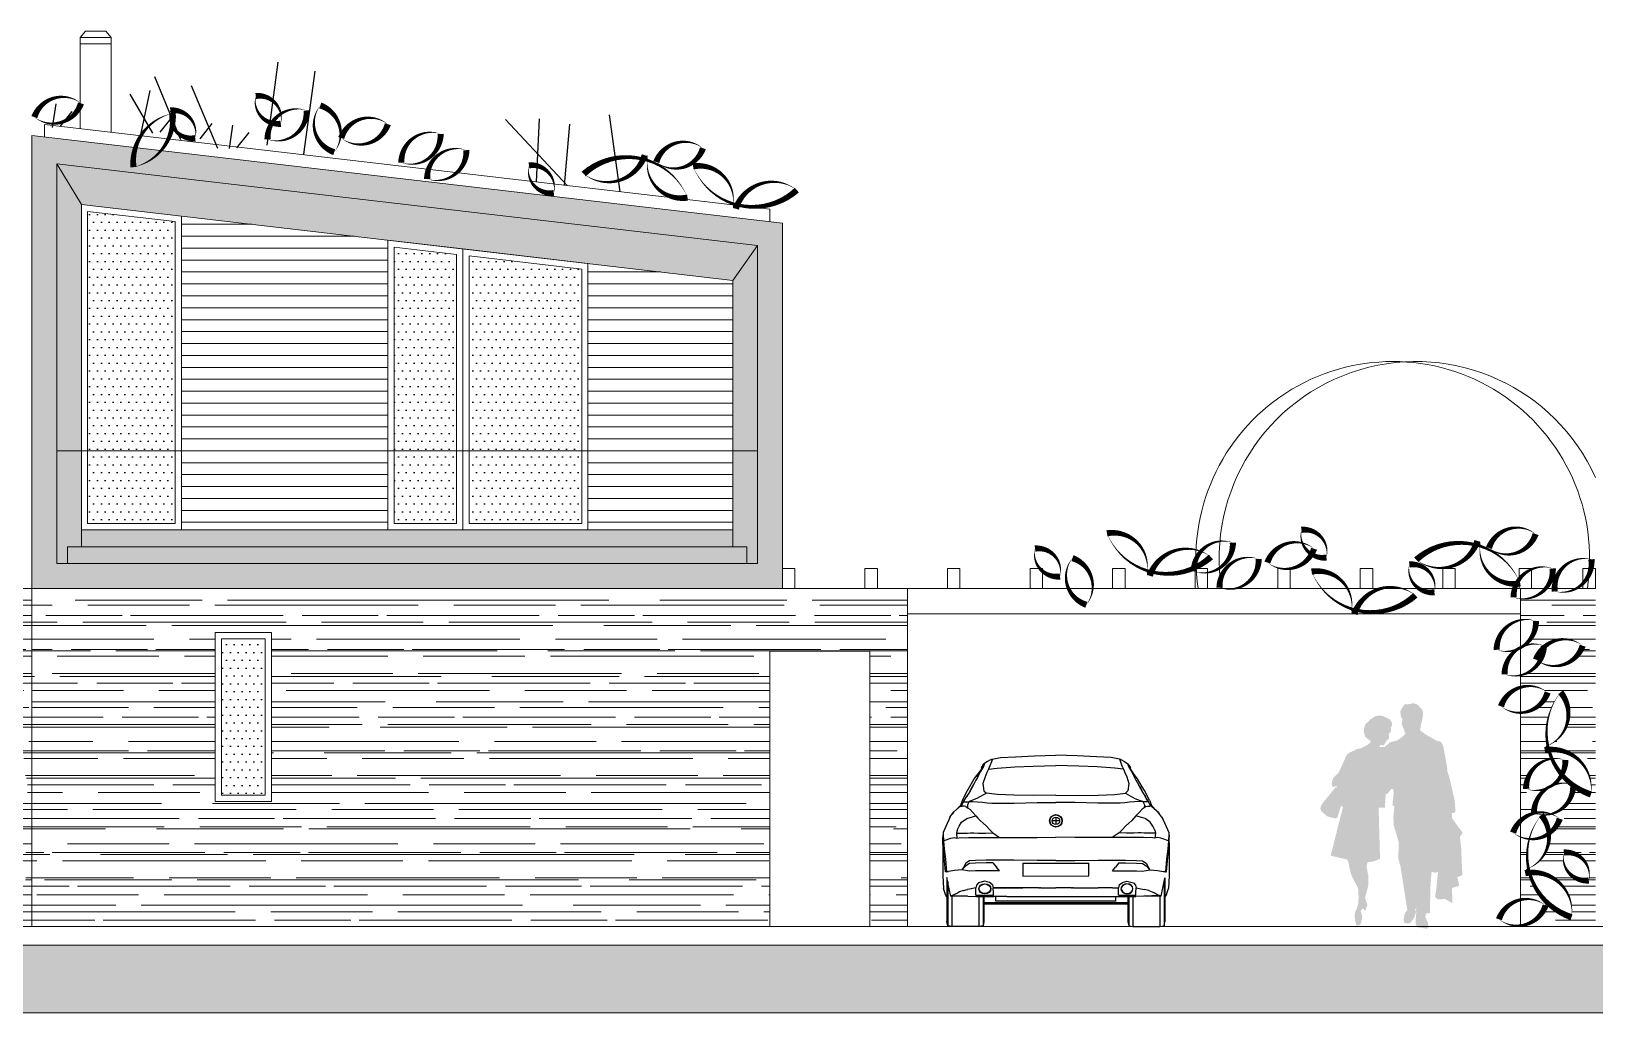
# Model space of a CAD drawing. Header units: metres. Extents: x -686 to 211, y -481 to 125.
# Drawn here: x -531.7 to -519.2, y -382.4 to -374.56 of the extents above; entities that cross this region are included whole.
import ezdxf

# ---------------------------------------------------------------- set-up
doc = ezdxf.new("R2010")
doc.units = ezdxf.units.M
doc.layers.add('FLOATINGWINDOWS', color=2, linetype='Continuous', plot=False)
for name, color, linetype in [('SRAFA', 251, 'Continuous'), ('SRAFY', 3, 'Continuous'), ('srafy sklo', 252, 'Continuous'), ('stafaz', 254, 'Continuous'), ('stávající stromy', 86, 'Continuous'), ('zariz.predmety', 203, 'Continuous'), ('ZDIVO', 1, 'Continuous')]:
    doc.layers.add(name, color=color, linetype=linetype)
doc.layers.add('T_stafaz', color=253, linetype='Continuous', lineweight=9)
pattern_1 = [(360, (-193.2616, -36.91541), (0.44704, 0.2032), [3.048, -0.4064, 1.016, -0.2032]), (360, (-192.99135, -36.8138), (-0.2032, 0.270256), [0.6096, -0.067056, 1.2192, -0.1524]), (360, (-193.16001, -36.74269), (1.05664, 0.136144), [1.6256, -0.28448, 0.8128, -0.2032])]
pattern_2 = [(360, (-193.26161, -36.91541), (2e-13, 0.09525), [])]
pattern_3 = [(180, (-948.135153, -1193.209505), (-0.03125, -0.0625), [0, -0.0625])]

msp = doc.modelspace()

# ---------------------------------------------------------------- hatches: boundary and pattern name
at = {"layer": 'SRAFA', "linetype": 'Continuous', "lineweight": 0}
h = msp.add_hatch(dxfattribs=at)
h.set_pattern_fill('LINE', color=256, scale=0.03, angle=360, style=0)
h.set_pattern_definition(pattern_2)
h.paths.add_polyline_path([(-528.845, -376.227), (-530.495, -376.035), (-530.495, -377.912), (-528.845, -377.912)])
h = msp.add_hatch(dxfattribs=at)
h.set_pattern_fill('LINE', color=256, scale=0.03, angle=360, style=0)
h.set_pattern_definition(pattern_2)
h.paths.add_polyline_path([(-526.086, -376.549), (-527.245, -376.414), (-527.245, -377.912), (-526.086, -377.912)])
h = msp.add_hatch(dxfattribs=at)
h.set_pattern_fill('LINE', color=256, scale=0.03, angle=360, style=0)
h.set_pattern_definition(pattern_2)
h.paths.add_polyline_path([(-528.845, -377.912), (-530.495, -377.912), (-530.495, -378.542), (-528.845, -378.542)])
h = msp.add_hatch(dxfattribs=at)
h.set_pattern_fill('LINE', color=256, scale=0.03, angle=360, style=0)
h.set_pattern_definition(pattern_2)
h.paths.add_polyline_path([(-526.086, -377.912), (-527.245, -377.912), (-527.245, -378.542), (-526.086, -378.542)])
h = msp.add_hatch(dxfattribs=at)
h.set_pattern_fill('AR-RROOF,_O', color=256, scale=0.008, angle=360)
h.set_pattern_definition([(360, (-205.7616, -36.91541), (0.44704, 0.2032), [3.048, -0.4064, 1.016, -0.2032]), (360, (-205.49135, -36.8138), (-0.2032, 0.270256), [0.6096, -0.067056, 1.2192, -0.1524]), (360, (-205.66001, -36.74269), (1.05664, 0.136144), [1.6256, -0.28448, 0.8128, -0.2032])])
h.paths.add_polyline_path([(-531.691, -379.012), (-531.791, -379.012), (-531.846, -379.012, -0.187517), (-532.016, -379.034, -0.02355), (-532.017, -379.012), (-532.09, -379.012, -0.241086), (-532.291, -379.092), (-532.291, -379.263, -0.133794), (-532.166, -379.271, -0.255555), (-532.271, -379.473, -0.182799), (-532.103, -379.467, -0.01456), (-532.103, -379.481, -0.3725), (-531.793, -379.468, -0.477216), (-532.139, -379.597, -0.203923), (-532.291, -379.704), (-532.291, -379.8, -0.247594), (-532.073, -379.842, -0.313863), (-532.291, -380.004), (-532.291, -380.869, -0.133838), (-532.182, -380.807, -0.254062), (-532.077, -380.606, -0.182799), (-532.245, -380.612, -0.382881), (-532.038, -380.371, -0.036808), (-532.064, -380.299, 0.02656), (-532.096, -380.304, 0.520567), (-532.089, -380.273, 0.017027), (-532.071, -380.266, -0.221401), (-531.969, -379.84, -0.499116), (-532.071, -380.266, 0.01621), (-532.064, -380.299, -0.48727), (-531.727, -380.657, -0.077038), (-531.868, -380.583, -0.340367), (-532.045, -380.813, -0.083878), (-531.976, -380.851, -0.158522), (-532.063, -380.969, -0.325781), (-532.227, -381.248, 0.01621), (-532.219, -381.281, -0.48727), (-531.882, -381.638, -0.250948), (-532.219, -381.281, 0.02656), (-532.252, -381.286, 0.520567), (-532.245, -381.255, 0.017027), (-532.227, -381.248, -0.114814), (-532.22, -381.013, -0.076659), (-532.291, -380.996), (-532.291, -381.499, -0.229498), (-532.089, -381.544, -0.295764), (-532.291, -381.705), (-532.291, -381.712), (-531.691, -381.712)])
h.paths.add_polyline_path([(-531.744, -381.344, -0.520567), (-531.943, -381.121, -0.520567)], flags=16)
h = msp.add_hatch(dxfattribs=at)
h.set_pattern_fill('AR-RROOF,_O', color=256, scale=0.008, angle=360)
h.set_pattern_definition(pattern_1)
h.paths.add_polyline_path([(-525.791, -379.512), (-524.991, -379.512), (-524.991, -381.712), (-524.691, -381.712), (-524.691, -379.012), (-525.691, -379.012), (-531.691, -379.012), (-531.691, -381.712), (-525.791, -381.712)])
h.paths.add_polyline_path([(-530.226, -379.362), (-529.776, -379.362), (-529.776, -380.712), (-530.226, -380.712)], flags=16)
h.paths.add_polyline_path([(-530.176, -379.412), (-529.826, -379.412), (-529.826, -380.662), (-530.176, -380.662)], flags=0)
h = msp.add_hatch(dxfattribs=at)
h.set_pattern_fill('AR-RROOF,_O', color=256, scale=0.008, angle=360)
h.set_pattern_definition(pattern_1)
h.paths.add_polyline_path([(-519.191, -379.012), (-519.291, -379.012), (-519.346, -379.012, -0.187517), (-519.516, -379.034, -0.02355), (-519.517, -379.012), (-519.59, -379.012, -0.241086), (-519.791, -379.092), (-519.791, -379.263, -0.133794), (-519.666, -379.271, -0.255555), (-519.771, -379.473, -0.182799), (-519.603, -379.467, -0.01456), (-519.603, -379.481, -0.3725), (-519.293, -379.468, -0.477216), (-519.639, -379.597, -0.203923), (-519.791, -379.704), (-519.791, -379.8, -0.247594), (-519.573, -379.842, -0.313863), (-519.791, -380.004), (-519.791, -380.869, -0.133838), (-519.682, -380.807, -0.254062), (-519.577, -380.606, -0.182799), (-519.745, -380.612, -0.382881), (-519.538, -380.371, -0.036808), (-519.564, -380.299, 0.02656), (-519.596, -380.304, 0.520567), (-519.589, -380.273, 0.017027), (-519.571, -380.266, -0.221401), (-519.469, -379.84, -0.499116), (-519.571, -380.266, 0.01621), (-519.564, -380.299, -0.48727), (-519.227, -380.657, -0.077038), (-519.368, -380.583, -0.340367), (-519.545, -380.813, -0.083878), (-519.476, -380.851, -0.158522), (-519.563, -380.969, -0.325781), (-519.727, -381.248, 0.01621), (-519.719, -381.281, -0.48727), (-519.382, -381.638, -0.250948), (-519.719, -381.281, 0.02656), (-519.752, -381.286, 0.520567), (-519.745, -381.255, 0.017027), (-519.727, -381.248, -0.114814), (-519.72, -381.013, -0.076659), (-519.791, -380.996), (-519.791, -381.499, -0.229498), (-519.589, -381.544, -0.295764), (-519.791, -381.705), (-519.791, -381.712), (-519.191, -381.712)])
h.paths.add_polyline_path([(-519.244, -381.344, -0.520567), (-519.443, -381.121, -0.520567)], flags=16)
at = {"layer": 'SRAFA', "linetype": 'Continuous'}
msp.add_hatch(color=256, dxfattribs=at).paths.add_polyline_path([(-444.88, -381.862), (-544.191, -381.862), (-544.191, -382.401), (-444.88, -382.401)])
at = {"layer": 'srafy sklo', "linetype": 'Continuous', "lineweight": 0}
h = msp.add_hatch(color=256, dxfattribs=at)
h.paths.add_polyline_path([(-531.691, -375.392), (-525.691, -376.092), (-525.691, -379.012), (-531.691, -379.012)])
h.paths.add_polyline_path([(-531.491, -375.616), (-531.491, -378.812), (-525.891, -378.812), (-525.891, -376.27)], flags=16)
for points in [[(-531.491, -375.616), (-531.295, -375.941), (-530.495, -376.035), (-526.086, -376.549), (-525.891, -376.27)], [(-531.295, -375.941), (-531.491, -375.616), (-531.491, -377.912), (-531.295, -377.912)], [(-525.891, -376.27), (-526.086, -376.549), (-526.086, -377.912), (-525.891, -377.912)], [(-531.295, -377.912), (-531.491, -377.912), (-531.491, -378.812), (-531.407, -378.812), (-531.407, -378.677), (-531.295, -378.677), (-531.295, -378.542)], [(-525.891, -377.912), (-526.086, -377.912), (-526.086, -378.542), (-526.086, -378.677), (-525.974, -378.677), (-525.974, -378.812), (-525.891, -378.812)], [(-526.086, -378.542), (-531.295, -378.542), (-531.295, -378.677), (-526.086, -378.677)], [(-525.974, -378.677), (-531.407, -378.677), (-531.407, -378.812), (-525.974, -378.812)]]:
    msp.add_hatch(color=253, dxfattribs=at).paths.add_polyline_path(points)
at = {"layer": 'stafaz', "linetype": 'Continuous'}
h = msp.add_hatch(dxfattribs=at)
h.set_pattern_fill('DOTS', color=256, angle=149.9014, style=0)
h.set_pattern_definition(pattern_3)
h.paths.add_polyline_path([(-530.545, -376.079), (-531.245, -375.998), (-531.245, -377.912), (-530.545, -377.912)])
h = msp.add_hatch(dxfattribs=at)
h.set_pattern_fill('DOTS', color=256, angle=149.9014, style=0)
h.set_pattern_definition(pattern_3)
h.paths.add_polyline_path([(-528.295, -376.342), (-528.795, -376.283), (-528.795, -377.912), (-528.295, -377.912)])
h = msp.add_hatch(dxfattribs=at)
h.set_pattern_fill('DOTS', color=256, angle=149.9014, style=0)
h.set_pattern_definition(pattern_3)
h.paths.add_polyline_path([(-527.295, -376.458), (-528.195, -376.353), (-528.195, -377.912), (-527.295, -377.912)])
h = msp.add_hatch(dxfattribs=at)
h.set_pattern_fill('DOTS', color=256, angle=149.9014, style=0)
h.set_pattern_definition(pattern_3)
h.paths.add_polyline_path([(-530.545, -377.912), (-531.245, -377.912), (-531.245, -378.492), (-530.545, -378.492)])
h = msp.add_hatch(dxfattribs=at)
h.set_pattern_fill('DOTS', color=256, angle=149.9014, style=0)
h.set_pattern_definition(pattern_3)
h.paths.add_polyline_path([(-528.295, -377.912), (-528.795, -377.912), (-528.795, -378.492), (-528.295, -378.492)])
h = msp.add_hatch(dxfattribs=at)
h.set_pattern_fill('DOTS', color=256, angle=149.9014, style=0)
h.set_pattern_definition(pattern_3)
h.paths.add_polyline_path([(-527.295, -377.912), (-528.195, -377.912), (-528.195, -378.492), (-527.295, -378.492)])
h = msp.add_hatch(dxfattribs=at)
h.set_pattern_fill('DOTS', color=256, angle=149.9014, style=0)
h.set_pattern_definition(pattern_3)
h.paths.add_polyline_path([(-529.826, -380.662), (-529.826, -379.412), (-530.176, -379.412), (-530.176, -380.662)])
at = {"layer": 'T_stafaz'}
msp.add_hatch(color=256, dxfattribs=at).paths.add_polyline_path([(-520.812, -380.718), (-520.804, -380.653), (-520.807, -380.616), (-520.822, -380.612), (-520.85, -380.647), (-520.856, -380.652), (-520.867, -380.651), (-520.874, -380.761), (-520.892, -380.763), (-520.924, -380.762), (-520.913, -381.171), (-520.961, -381.191), (-521.014, -381.199), (-521.02, -381.236), (-521.007, -381.304), (-521.007, -381.385), (-521.033, -381.484), (-521.024, -381.511), (-521.016, -381.529), (-521.015, -381.543), (-521.02, -381.554), (-521.025, -381.568), (-521.028, -381.581), (-521.039, -381.583), (-521.043, -381.571), (-521.047, -381.569), (-521.054, -381.572), (-521.062, -381.576), (-521.067, -381.59), (-521.055, -381.634), (-521.061, -381.665), (-521.068, -381.693), (-521.072, -381.699), (-521.098, -381.706), (-521.108, -381.683), (-521.117, -381.636), (-521.112, -381.598), (-521.098, -381.566), (-521.087, -381.531), (-521.084, -381.475), (-521.088, -381.407), (-521.104, -381.375), (-521.118, -381.348), (-521.136, -381.315), (-521.146, -381.288), (-521.16, -381.232), (-521.162, -381.216), (-521.168, -381.193), (-521.175, -381.176), (-521.229, -381.165), (-521.307, -381.145), (-521.209, -380.757), (-521.224, -380.747), (-521.255, -380.844), (-521.27, -380.847), (-521.296, -380.843), (-521.333, -380.832), (-521.384, -380.79), (-521.389, -380.771), (-521.388, -380.754), (-521.376, -380.732), (-521.27, -380.601), (-521.257, -380.598), (-521.256, -380.593), (-521.278, -380.593), (-521.289, -380.599), (-521.301, -380.572), (-521.298, -380.569), (-521.296, -380.555), (-521.293, -380.543), (-521.287, -380.525), (-521.252, -380.491), (-521.247, -380.489), (-521.184, -380.353), (-521.175, -380.335), (-521.156, -380.322), (-521.139, -380.314), (-521.11, -380.303), (-521.108, -380.296), (-521.094, -380.294), (-521.064, -380.287), (-521.028, -380.269), (-520.998, -380.25), (-520.989, -380.236), (-520.988, -380.229), (-521.003, -380.219), (-521.031, -380.196), (-521.043, -380.157), (-521.038, -380.116), (-521.028, -380.091), (-521.007, -380.076), (-520.994, -380.061), (-520.95, -380.031), (-520.927, -380.026), (-520.891, -380.029), (-520.875, -380.037), (-520.862, -380.043), (-520.839, -380.054), (-520.824, -380.073), (-520.816, -380.087), (-520.816, -380.105), (-520.827, -380.123), (-520.824, -380.148), (-520.843, -380.175), (-520.841, -380.197), (-520.842, -380.208), (-520.85, -380.218), (-520.859, -380.225), (-520.879, -380.258), (-520.884, -380.264), (-520.892, -380.265), (-520.898, -380.264), (-520.909, -380.259), (-520.918, -380.278), (-520.875, -380.277), (-520.834, -380.241), (-520.807, -380.233), (-520.779, -380.226), (-520.755, -380.212), (-520.731, -380.193), (-520.713, -380.175), (-520.71, -380.163), (-520.718, -380.161), (-520.717, -380.155), (-520.715, -380.152), (-520.741, -380.093), (-520.737, -380.077), (-520.733, -380.056), (-520.744, -380.039), (-520.749, -380.013), (-520.75, -379.99), (-520.738, -379.968), (-520.724, -379.947), (-520.714, -379.935), (-520.687, -379.936), (-520.669, -379.932), (-520.646, -379.928), (-520.626, -379.933), (-520.611, -379.942), (-520.594, -379.96), (-520.588, -379.966), (-520.574, -379.983), (-520.569, -380.014), (-520.572, -380.04), (-520.577, -380.066), (-520.58, -380.081), (-520.585, -380.093), (-520.587, -380.122), (-520.595, -380.138), (-520.589, -380.146), (-520.56, -380.17), (-520.513, -380.198), (-520.459, -380.228), (-520.433, -380.233), (-520.421, -380.243), (-520.415, -380.254), (-520.407, -380.271), (-520.374, -380.454), (-520.377, -380.462), (-520.36, -380.515), (-520.317, -380.7), (-520.309, -380.79), (-520.319, -380.806), (-520.339, -380.804), (-520.337, -380.845), (-520.305, -380.892), (-520.254, -380.96), (-520.257, -380.973), (-520.274, -380.996), (-520.264, -381.085), (-520.26, -381.191), (-520.254, -381.302), (-520.295, -381.317), (-520.279, -381.386), (-520.337, -381.404), (-520.335, -381.525), (-520.394, -381.492), (-520.443, -381.495), (-520.456, -381.492), (-520.465, -381.485), (-520.472, -381.474), (-520.472, -381.466), (-520.469, -381.449), (-520.462, -381.407), (-520.45, -381.275), (-520.47, -381.282), (-520.488, -381.278), (-520.501, -381.274), (-520.51, -381.394), (-520.514, -381.605), (-520.548, -381.606), (-520.55, -381.64), (-520.531, -381.677), (-520.527, -381.704), (-520.528, -381.724), (-520.545, -381.729), (-520.583, -381.722), (-520.614, -381.719), (-520.623, -381.699), (-520.627, -381.699), (-520.628, -381.676), (-520.623, -381.595), (-520.626, -381.587), (-520.621, -381.558), (-520.633, -381.578), (-520.624, -381.594), (-520.64, -381.643), (-520.672, -381.685), (-520.712, -381.687), (-520.721, -381.677), (-520.725, -381.657), (-520.716, -381.612), (-520.695, -381.579), (-520.696, -381.569), (-520.725, -381.387), (-520.75, -381.228), (-520.766, -381.174), (-520.764, -381.037), (-520.803, -380.902), (-520.806, -380.835), (-520.798, -380.75), (-520.811, -380.749)])

# ---------------------------------------------------------------- linework, layer by layer
at = {"color": 7, "linetype": 'Continuous'}
for p, q in [((-523.946, -380.362), (-523.827, -380.355)), ((-523.827, -380.355), (-523.674, -380.348)), ((-523.674, -380.348), (-523.504, -380.344)), ((-523.334, -380.348), (-523.504, -380.344)), ((-523.18, -380.355), (-523.334, -380.348)), ((-523.061, -380.362), (-523.18, -380.355)), ((-524.157, -380.532), (-524.104, -380.466)), ((-524.104, -380.459), (-524.14, -380.512)), ((-524.108, -380.472), (-524.131, -380.52)), ((-524.084, -380.432), (-524.108, -380.472)), ((-524.093, -380.443), (-524.104, -380.459)), ((-524.094, -380.431), (-524.101, -380.443)), ((-524.101, -380.443), (-524.098, -380.443)), ((-524.098, -380.443), (-524.093, -380.443)), ((-524.089, -380.422), (-524.094, -380.431)), ((-524.092, -380.442), (-524.094, -380.449)), ((-524.093, -380.443), (-524.092, -380.442)), ((-524.077, -380.417), (-524.092, -380.442)), ((-524.089, -380.422), (-524.079, -380.413)), ((-524.077, -380.417), (-524.084, -380.432)), ((-524.05, -380.393), (-524.079, -380.413)), ((-524.079, -380.413), (-524.078, -380.415)), ((-524.078, -380.415), (-524.077, -380.417)), ((-524.055, -380.48), (-524.07, -380.517)), ((-524.044, -380.454), (-524.055, -380.48)), ((-524.021, -380.378), (-524.05, -380.393)), ((-524.031, -380.428), (-524.044, -380.454)), ((-524.044, -380.454), (-523.975, -380.446)), ((-524.02, -380.397), (-524.031, -380.428)), ((-524.021, -380.378), (-524.013, -380.376)), ((-524.014, -380.381), (-524.02, -380.397)), ((-524.013, -380.376), (-524.014, -380.381)), ((-524.013, -380.376), (-523.946, -380.362)), ((-523.975, -380.446), (-523.833, -380.437)), ((-523.833, -380.437), (-523.686, -380.431)), ((-523.686, -380.431), (-523.504, -380.426)), ((-523.322, -380.431), (-523.504, -380.426)), ((-523.174, -380.437), (-523.322, -380.431)), ((-523.032, -380.446), (-523.174, -380.437)), ((-522.995, -380.376), (-523.061, -380.362)), ((-522.963, -380.454), (-523.032, -380.446)), ((-522.986, -380.378), (-522.995, -380.376)), ((-522.995, -380.376), (-522.993, -380.381)), ((-522.993, -380.381), (-522.987, -380.397)), ((-522.987, -380.397), (-522.976, -380.428)), ((-522.986, -380.378), (-522.957, -380.393)), ((-522.976, -380.428), (-522.963, -380.454)), ((-522.963, -380.454), (-522.952, -380.48)), ((-522.957, -380.393), (-522.929, -380.413)), ((-522.952, -380.48), (-522.937, -380.517)), ((-522.929, -380.415), (-522.93, -380.417)), ((-522.93, -380.417), (-522.915, -380.442)), ((-522.93, -380.417), (-522.923, -380.432)), ((-522.919, -380.422), (-522.929, -380.413)), ((-522.929, -380.413), (-522.929, -380.415)), ((-522.923, -380.432), (-522.9, -380.472)), ((-522.914, -380.431), (-522.919, -380.422)), ((-522.914, -380.443), (-522.916, -380.442)), ((-522.915, -380.442), (-522.913, -380.449)), ((-522.906, -380.443), (-522.914, -380.431)), ((-522.914, -380.443), (-522.909, -380.443)), ((-522.903, -380.459), (-522.914, -380.443)), ((-522.909, -380.443), (-522.906, -380.443)), ((-522.867, -380.512), (-522.903, -380.459)), ((-522.851, -380.532), (-522.903, -380.466)), ((-522.9, -380.472), (-522.876, -380.52)), ((-524.21, -380.624), (-524.157, -380.532)), ((-524.162, -380.578), (-524.182, -380.609)), ((-524.155, -380.565), (-524.178, -380.609)), ((-524.143, -380.542), (-524.155, -380.565)), ((-524.131, -380.52), (-524.143, -380.542)), ((-524.07, -380.517), (-524.087, -380.569)), ((-524.087, -380.569), (-524.079, -380.627)), ((-522.937, -380.517), (-522.921, -380.569)), ((-522.921, -380.569), (-522.928, -380.627)), ((-522.876, -380.52), (-522.864, -380.542)), ((-522.864, -380.542), (-522.853, -380.565)), ((-522.853, -380.565), (-522.829, -380.609)), ((-522.814, -380.596), (-522.851, -380.532)), ((-522.846, -380.578), (-522.826, -380.609)), ((-522.797, -380.624), (-522.814, -380.596)), ((-524.251, -380.702), (-524.269, -380.75)), ((-524.252, -380.732), (-524.244, -380.716)), ((-524.251, -380.702), (-524.21, -380.624)), ((-524.244, -380.716), (-524.231, -380.698)), ((-524.237, -380.705), (-524.244, -380.716)), ((-524.244, -380.716), (-524.232, -380.716)), ((-524.237, -380.705), (-524.228, -380.69)), ((-524.232, -380.716), (-524.221, -380.715)), ((-524.231, -380.698), (-524.218, -380.674)), ((-524.228, -380.69), (-524.22, -380.676)), ((-524.221, -380.715), (-524.209, -380.715)), ((-524.211, -380.662), (-524.22, -380.676)), ((-524.196, -380.639), (-524.218, -380.674)), ((-524.198, -380.714), (-524.212, -380.739)), ((-524.209, -380.715), (-524.198, -380.714)), ((-524.135, -380.688), (-524.198, -380.714)), ((-524.198, -380.714), (-524.171, -380.714)), ((-524.182, -380.609), (-524.196, -380.639)), ((-524.178, -380.609), (-524.196, -380.639)), ((-524.171, -380.714), (-524.091, -380.719)), ((-524.059, -380.647), (-524.135, -380.688)), ((-524.091, -380.719), (-524.054, -380.723)), ((-524.079, -380.627), (-524.059, -380.647)), ((-523.975, -380.658), (-524.059, -380.647)), ((-524.059, -380.647), (-524.059, -380.647)), ((-524.054, -380.723), (-524.016, -380.727)), ((-524.016, -380.727), (-523.967, -380.727)), ((-523.84, -380.663), (-523.975, -380.658)), ((-523.967, -380.727), (-523.918, -380.727)), ((-523.918, -380.727), (-523.838, -380.725)), ((-523.682, -380.664), (-523.84, -380.663)), ((-523.838, -380.725), (-523.654, -380.722)), ((-523.504, -380.663), (-523.682, -380.664)), ((-523.654, -380.722), (-523.504, -380.72)), ((-523.504, -380.663), (-523.325, -380.664)), ((-523.354, -380.722), (-523.504, -380.72)), ((-523.169, -380.725), (-523.354, -380.722)), ((-523.325, -380.664), (-523.167, -380.663)), ((-523.09, -380.727), (-523.169, -380.725)), ((-523.167, -380.663), (-523.033, -380.658)), ((-523.04, -380.727), (-523.09, -380.727)), ((-522.991, -380.727), (-523.04, -380.727)), ((-523.033, -380.658), (-522.949, -380.647)), ((-522.954, -380.723), (-522.991, -380.727)), ((-522.916, -380.719), (-522.954, -380.723)), ((-522.928, -380.627), (-522.949, -380.647)), ((-522.949, -380.647), (-522.872, -380.688)), ((-522.948, -380.647), (-522.949, -380.647)), ((-522.836, -380.714), (-522.916, -380.719)), ((-522.872, -380.688), (-522.809, -380.714)), ((-522.809, -380.714), (-522.836, -380.714)), ((-522.829, -380.609), (-522.811, -380.639)), ((-522.826, -380.609), (-522.811, -380.639)), ((-522.811, -380.639), (-522.79, -380.674)), ((-522.798, -380.715), (-522.809, -380.714)), ((-522.809, -380.714), (-522.796, -380.739)), ((-522.786, -380.715), (-522.798, -380.715)), ((-522.757, -380.702), (-522.797, -380.624)), ((-522.797, -380.662), (-522.787, -380.676)), ((-522.776, -380.698), (-522.79, -380.674)), ((-522.779, -380.69), (-522.787, -380.676)), ((-522.775, -380.716), (-522.786, -380.715)), ((-522.77, -380.705), (-522.779, -380.69)), ((-522.764, -380.716), (-522.776, -380.698)), ((-522.764, -380.716), (-522.775, -380.716)), ((-522.77, -380.705), (-522.764, -380.716)), ((-522.755, -380.732), (-522.764, -380.716)), ((-522.757, -380.702), (-522.738, -380.75)), ((-524.349, -380.836), (-524.384, -380.912)), ((-524.351, -380.839), (-524.363, -380.868)), ((-524.351, -380.839), (-524.319, -380.795)), ((-524.322, -380.797), (-524.333, -380.814)), ((-524.271, -380.754), (-524.322, -380.797)), ((-524.285, -380.764), (-524.288, -380.768)), ((-524.279, -380.759), (-524.287, -380.767)), ((-524.282, -380.762), (-524.287, -380.767)), ((-524.285, -380.764), (-524.28, -380.758)), ((-524.282, -380.762), (-524.285, -380.764)), ((-524.285, -380.764), (-524.285, -380.764)), ((-524.279, -380.759), (-524.282, -380.762)), ((-524.28, -380.758), (-524.277, -380.755)), ((-524.279, -380.759), (-524.271, -380.754)), ((-524.271, -380.754), (-524.279, -380.759)), ((-524.277, -380.755), (-524.274, -380.753)), ((-524.274, -380.753), (-524.266, -380.748)), ((-524.271, -380.754), (-524.267, -380.751)), ((-524.267, -380.751), (-524.271, -380.754)), ((-524.267, -380.751), (-524.263, -380.749)), ((-524.266, -380.748), (-524.262, -380.745)), ((-524.263, -380.749), (-524.262, -380.749)), ((-524.262, -380.749), (-524.252, -380.732)), ((-524.262, -380.745), (-524.258, -380.742)), ((-524.262, -380.749), (-524.254, -380.749)), ((-524.262, -380.749), (-524.262, -380.749)), ((-524.258, -380.742), (-524.256, -380.739)), ((-524.258, -380.879), (-524.217, -380.85)), ((-524.254, -380.749), (-524.254, -380.749)), ((-524.246, -380.749), (-524.254, -380.749)), ((-524.252, -380.732), (-524.252, -380.732)), ((-524.236, -380.751), (-524.246, -380.749)), ((-524.225, -380.754), (-524.236, -380.751)), ((-524.225, -380.754), (-524.21, -380.764)), ((-524.217, -380.85), (-524.143, -380.827)), ((-524.212, -380.739), (-524.21, -380.764)), ((-524.21, -380.764), (-524.192, -380.775)), ((-524.192, -380.775), (-524.168, -380.801)), ((-524.168, -380.801), (-524.143, -380.827)), ((-524.143, -380.827), (-524.127, -380.845)), ((-524.127, -380.845), (-524.11, -380.864)), ((-522.881, -380.845), (-522.897, -380.864)), ((-522.864, -380.827), (-522.881, -380.845)), ((-522.839, -380.801), (-522.864, -380.827)), ((-522.79, -380.85), (-522.864, -380.827)), ((-522.815, -380.775), (-522.839, -380.801)), ((-522.798, -380.764), (-522.815, -380.775)), ((-522.796, -380.739), (-522.798, -380.764)), ((-522.782, -380.754), (-522.798, -380.764)), ((-522.75, -380.879), (-522.79, -380.85)), ((-522.782, -380.754), (-522.772, -380.751)), ((-522.772, -380.751), (-522.761, -380.749)), ((-522.761, -380.749), (-522.754, -380.749)), ((-522.746, -380.749), (-522.755, -380.732)), ((-522.753, -380.749), (-522.754, -380.749)), ((-522.746, -380.749), (-522.753, -380.749)), ((-522.749, -380.742), (-522.751, -380.739)), ((-522.745, -380.745), (-522.749, -380.742)), ((-522.746, -380.749), (-522.746, -380.749)), ((-522.744, -380.749), (-522.746, -380.749)), ((-522.741, -380.748), (-522.745, -380.745)), ((-522.74, -380.751), (-522.744, -380.749)), ((-522.733, -380.753), (-522.741, -380.748)), ((-522.736, -380.754), (-522.74, -380.751)), ((-522.74, -380.751), (-522.736, -380.754)), ((-522.728, -380.759), (-522.736, -380.754)), ((-522.736, -380.754), (-522.728, -380.759)), ((-522.736, -380.754), (-522.685, -380.797)), ((-522.73, -380.755), (-522.733, -380.753)), ((-522.727, -380.758), (-522.73, -380.755)), ((-522.728, -380.759), (-522.725, -380.762)), ((-522.728, -380.759), (-522.721, -380.767)), ((-522.722, -380.764), (-522.727, -380.758)), ((-522.725, -380.762), (-522.722, -380.764)), ((-522.725, -380.762), (-522.721, -380.767)), ((-522.722, -380.764), (-522.72, -380.768)), ((-522.656, -380.839), (-522.689, -380.795)), ((-522.685, -380.797), (-522.675, -380.814)), ((-522.658, -380.836), (-522.623, -380.912)), ((-522.656, -380.839), (-522.644, -380.868)), ((-524.406, -380.96), (-524.408, -380.999)), ((-524.384, -380.912), (-524.406, -380.96)), ((-524.406, -380.96), (-524.406, -380.975)), ((-524.406, -380.975), (-524.403, -381.028)), ((-524.293, -380.942), (-524.3, -380.966)), ((-524.3, -380.966), (-524.252, -380.965)), ((-524.3, -380.966), (-524.295, -381.007)), ((-524.293, -380.942), (-524.277, -380.909)), ((-524.277, -380.909), (-524.258, -380.879)), ((-524.252, -380.965), (-524.21, -380.965)), ((-524.21, -380.965), (-524.186, -380.964)), ((-524.186, -380.964), (-524.161, -380.964)), ((-524.161, -380.964), (-524.126, -380.965)), ((-524.126, -380.965), (-524.068, -380.965)), ((-524.11, -380.864), (-524.085, -380.887)), ((-524.085, -380.887), (-524.059, -380.911)), ((-524.068, -380.965), (-524.009, -380.963)), ((-524.059, -380.911), (-524.034, -380.937)), ((-524.034, -380.937), (-524.009, -380.963)), ((-524.009, -380.963), (-523.955, -381.001)), ((-522.998, -380.963), (-523.053, -381.001)), ((-522.973, -380.937), (-522.998, -380.963)), ((-522.939, -380.965), (-522.998, -380.963)), ((-522.948, -380.911), (-522.973, -380.937)), ((-522.922, -380.887), (-522.948, -380.911)), ((-522.881, -380.965), (-522.939, -380.965)), ((-522.897, -380.864), (-522.922, -380.887)), ((-522.846, -380.964), (-522.881, -380.965)), ((-522.822, -380.964), (-522.846, -380.964)), ((-522.798, -380.965), (-522.822, -380.964)), ((-522.755, -380.965), (-522.798, -380.965)), ((-522.707, -380.966), (-522.755, -380.965)), ((-522.73, -380.909), (-522.75, -380.879)), ((-522.714, -380.942), (-522.73, -380.909)), ((-522.714, -380.942), (-522.707, -380.966)), ((-522.707, -380.966), (-522.713, -381.007)), ((-522.623, -380.912), (-522.601, -380.96)), ((-522.601, -380.975), (-522.605, -381.028)), ((-522.601, -380.96), (-522.599, -380.999)), ((-522.601, -380.96), (-522.601, -380.975)), ((-524.408, -381.025), (-524.408, -380.999)), ((-524.408, -381.044), (-524.408, -381.025)), ((-524.408, -381.044), (-524.403, -381.028)), ((-524.403, -381.104), (-524.408, -381.044)), ((-524.408, -381.044), (-524.408, -381.099)), ((-524.408, -381.099), (-524.408, -381.198)), ((-524.403, -381.028), (-524.359, -381.012)), ((-524.403, -381.028), (-524.398, -381.094)), ((-524.395, -381.188), (-524.403, -381.104)), ((-524.398, -381.094), (-524.386, -381.175)), ((-524.359, -381.012), (-524.343, -381.007)), ((-524.343, -381.007), (-524.318, -381.002)), ((-524.318, -381.002), (-524.295, -381.007)), ((-524.295, -381.007), (-524.262, -381.002)), ((-524.262, -381.002), (-524.229, -381.003)), ((-524.229, -381.003), (-524.202, -381.002)), ((-524.202, -381.002), (-524.175, -381.002)), ((-524.175, -381.002), (-524.148, -381.002)), ((-524.148, -381.002), (-524.06, -381.002)), ((-524.06, -381.002), (-523.955, -381.001)), ((-523.955, -381.001), (-523.898, -381.001)), ((-523.898, -381.001), (-523.842, -381.001)), ((-523.842, -381.001), (-523.654, -381)), ((-523.654, -381), (-523.504, -380.998)), ((-523.354, -381), (-523.504, -380.998)), ((-523.166, -381.001), (-523.354, -381)), ((-523.109, -381.001), (-523.166, -381.001)), ((-523.053, -381.001), (-523.109, -381.001)), ((-522.947, -381.002), (-523.053, -381.001)), ((-522.859, -381.002), (-522.947, -381.002)), ((-522.833, -381.002), (-522.859, -381.002)), ((-522.805, -381.002), (-522.833, -381.002)), ((-522.778, -381.003), (-522.805, -381.002)), ((-522.746, -381.002), (-522.778, -381.003)), ((-522.713, -381.007), (-522.746, -381.002)), ((-522.69, -381.002), (-522.713, -381.007)), ((-522.664, -381.007), (-522.69, -381.002)), ((-522.648, -381.012), (-522.664, -381.007)), ((-522.605, -381.028), (-522.648, -381.012)), ((-522.609, -381.094), (-522.621, -381.175)), ((-522.612, -381.188), (-522.604, -381.104)), ((-522.605, -381.028), (-522.609, -381.094)), ((-522.599, -381.044), (-522.605, -381.028)), ((-522.604, -381.104), (-522.599, -381.044)), ((-522.599, -381.025), (-522.599, -380.999)), ((-522.599, -381.044), (-522.599, -381.025)), ((-522.599, -381.044), (-522.599, -381.099)), ((-522.599, -381.099), (-522.599, -381.198)), ((-524.408, -381.198), (-524.408, -381.308)), ((-524.388, -381.276), (-524.395, -381.188)), ((-524.386, -381.175), (-524.386, -381.176)), ((-524.386, -381.175), (-524.378, -381.275)), ((-524.224, -381.227), (-524.256, -381.26)), ((-524.224, -381.205), (-524.243, -381.24)), ((-524.195, -381.186), (-524.224, -381.205)), ((-524.195, -381.208), (-524.224, -381.227)), ((-524.148, -381.184), (-524.195, -381.186)), ((-524.148, -381.206), (-524.195, -381.208)), ((-524.061, -381.182), (-524.148, -381.184)), ((-524.061, -381.204), (-524.148, -381.206)), ((-524.008, -381.183), (-524.061, -381.182)), ((-524.008, -381.204), (-524.061, -381.204)), ((-523.955, -381.183), (-524.008, -381.183)), ((-524.008, -381.204), (-523.98, -381.237)), ((-523.897, -381.183), (-523.955, -381.183)), ((-523.841, -381.183), (-523.897, -381.183)), ((-523.653, -381.184), (-523.841, -381.183)), ((-523.768, -381.205), (-523.768, -381.309)), ((-523.768, -381.205), (-523.24, -381.205)), ((-523.504, -381.184), (-523.653, -381.184)), ((-523.504, -381.184), (-523.354, -381.184)), ((-523.354, -381.184), (-523.166, -381.183)), ((-523.24, -381.308), (-523.24, -381.205)), ((-523.166, -381.183), (-523.11, -381.183)), ((-523.11, -381.183), (-523.052, -381.183)), ((-523.052, -381.183), (-523, -381.183)), ((-523, -381.204), (-523.027, -381.237)), ((-523, -381.183), (-522.947, -381.182)), ((-523, -381.204), (-522.947, -381.204)), ((-522.947, -381.182), (-522.859, -381.184)), ((-522.947, -381.204), (-522.859, -381.206)), ((-522.859, -381.184), (-522.812, -381.186)), ((-522.859, -381.206), (-522.812, -381.208)), ((-522.812, -381.186), (-522.783, -381.205)), ((-522.812, -381.208), (-522.783, -381.227)), ((-522.783, -381.205), (-522.764, -381.24)), ((-522.783, -381.227), (-522.752, -381.26)), ((-522.621, -381.175), (-522.629, -381.275)), ((-522.621, -381.175), (-522.621, -381.176)), ((-522.619, -381.276), (-522.612, -381.188)), ((-522.599, -381.198), (-522.599, -381.308)), ((-524.408, -381.308), (-524.403, -381.407)), ((-524.378, -381.275), (-524.388, -381.276)), ((-524.363, -381.272), (-524.378, -381.275)), ((-524.378, -381.275), (-524.363, -381.272)), ((-524.378, -381.275), (-524.378, -381.275)), ((-524.374, -381.329), (-524.376, -381.321)), ((-524.375, -381.327), (-524.375, -381.672)), ((-524.37, -381.351), (-524.374, -381.329)), ((-524.345, -381.47), (-524.37, -381.351)), ((-524.369, -381.353), (-524.369, -381.706)), ((-524.347, -381.269), (-524.363, -381.272)), ((-524.332, -381.266), (-524.347, -381.269)), ((-524.316, -381.264), (-524.332, -381.266)), ((-524.286, -381.262), (-524.316, -381.264)), ((-524.256, -381.26), (-524.286, -381.262)), ((-524.243, -381.24), (-524.256, -381.26)), ((-524.195, -381.269), (-524.256, -381.26)), ((-524.148, -381.267), (-524.195, -381.269)), ((-524.061, -381.266), (-524.148, -381.267)), ((-524.072, -381.35), (-524.123, -381.362)), ((-524.035, -381.359), (-524.072, -381.35)), ((-523.955, -381.266), (-524.061, -381.266)), ((-523.955, -381.266), (-523.98, -381.237)), ((-523.768, -381.309), (-523.24, -381.308)), ((-523.052, -381.266), (-523.027, -381.237)), ((-523.052, -381.266), (-522.947, -381.266)), ((-522.972, -381.359), (-522.936, -381.35)), ((-522.947, -381.266), (-522.859, -381.267)), ((-522.936, -381.35), (-522.884, -381.362)), ((-522.859, -381.267), (-522.812, -381.269)), ((-522.812, -381.269), (-522.752, -381.26)), ((-522.764, -381.24), (-522.752, -381.26)), ((-522.752, -381.26), (-522.721, -381.262)), ((-522.721, -381.262), (-522.691, -381.264)), ((-522.691, -381.264), (-522.676, -381.266)), ((-522.676, -381.266), (-522.66, -381.269)), ((-522.662, -381.47), (-522.638, -381.351)), ((-522.66, -381.269), (-522.645, -381.272)), ((-522.645, -381.272), (-522.629, -381.275)), ((-522.629, -381.275), (-522.645, -381.272)), ((-522.638, -381.351), (-522.633, -381.329)), ((-522.638, -381.353), (-522.638, -381.706)), ((-522.633, -381.329), (-522.631, -381.321)), ((-522.633, -381.327), (-522.633, -381.672)), ((-522.629, -381.275), (-522.619, -381.276)), ((-522.629, -381.275), (-522.629, -381.275)), ((-522.599, -381.308), (-522.605, -381.407)), ((-524.385, -381.464), (-524.403, -381.407)), ((-524.375, -381.474), (-524.385, -381.464)), ((-524.377, -381.473), (-524.376, -381.476)), ((-524.376, -381.476), (-524.375, -381.478)), ((-524.345, -381.47), (-524.335, -381.464)), ((-524.211, -381.47), (-524.345, -381.47)), ((-524.335, -381.464), (-524.143, -381.473)), ((-524.32, -381.458), (-524.334, -381.464)), ((-524.305, -381.451), (-524.32, -381.458)), ((-524.305, -381.451), (-524.304, -381.45)), ((-524.304, -381.45), (-524.289, -381.443)), ((-524.274, -381.436), (-524.289, -381.443)), ((-524.245, -381.424), (-524.274, -381.436)), ((-524.245, -381.424), (-524.243, -381.423)), ((-524.243, -381.423), (-524.213, -381.417)), ((-524.213, -381.417), (-524.212, -381.417)), ((-524.195, -381.414), (-524.212, -381.417)), ((-524.145, -381.404), (-524.195, -381.414)), ((-524.139, -381.382), (-524.145, -381.404)), ((-524.143, -381.443), (-524.145, -381.404)), ((-524.143, -381.462), (-524.143, -381.443)), ((-524.143, -381.462), (-524.004, -381.462)), ((-524.143, -381.473), (-524.004, -381.473)), ((-524.123, -381.362), (-524.139, -381.382)), ((-524.12, -381.41), (-524.116, -381.395)), ((-524.116, -381.426), (-524.12, -381.41)), ((-524.117, -381.41), (-524.114, -381.396)), ((-524.114, -381.425), (-524.117, -381.41)), ((-524.116, -381.395), (-524.106, -381.382)), ((-524.106, -381.439), (-524.116, -381.426)), ((-524.114, -381.396), (-524.104, -381.384)), ((-524.104, -381.437), (-524.114, -381.425)), ((-524.106, -381.382), (-524.09, -381.373)), ((-524.09, -381.447), (-524.106, -381.439)), ((-524.104, -381.384), (-524.089, -381.375)), ((-524.089, -381.446), (-524.104, -381.437)), ((-524.09, -381.373), (-524.072, -381.37)), ((-524.072, -381.45), (-524.09, -381.447)), ((-524.089, -381.375), (-524.072, -381.372)), ((-524.072, -381.448), (-524.089, -381.446)), ((-524.072, -381.37), (-524.053, -381.373)), ((-524.072, -381.372), (-524.054, -381.375)), ((-524.054, -381.446), (-524.072, -381.448)), ((-524.053, -381.447), (-524.072, -381.45)), ((-524.054, -381.375), (-524.04, -381.384)), ((-524.04, -381.437), (-524.054, -381.446)), ((-524.053, -381.373), (-524.038, -381.382)), ((-524.038, -381.439), (-524.053, -381.447)), ((-524.04, -381.384), (-524.03, -381.396)), ((-524.03, -381.425), (-524.04, -381.437)), ((-524.038, -381.382), (-524.027, -381.395)), ((-524.027, -381.426), (-524.038, -381.439)), ((-524.01, -381.38), (-524.035, -381.359)), ((-524.03, -381.396), (-524.026, -381.41)), ((-524.026, -381.41), (-524.03, -381.425)), ((-524.027, -381.395), (-524.024, -381.41)), ((-524.024, -381.41), (-524.027, -381.426)), ((-524.01, -381.38), (-524.005, -381.403)), ((-524.004, -381.443), (-524.005, -381.403)), ((-524.005, -381.403), (-523.955, -381.403)), ((-523.955, -381.403), (-524.005, -381.403)), ((-524.004, -381.462), (-524.004, -381.443)), ((-523.897, -381.473), (-524.004, -381.473)), ((-523.984, -381.403), (-523.984, -381.403)), ((-523.984, -381.51), (-523.984, -381.473)), ((-523.955, -381.403), (-523.898, -381.403)), ((-523.898, -381.403), (-523.955, -381.403)), ((-523.898, -381.403), (-523.841, -381.403)), ((-523.841, -381.403), (-523.898, -381.403)), ((-523.897, -381.473), (-523.768, -381.473)), ((-523.841, -381.403), (-523.768, -381.403)), ((-523.768, -381.403), (-523.841, -381.403)), ((-523.643, -381.403), (-523.768, -381.403)), ((-523.768, -381.473), (-523.635, -381.473)), ((-523.643, -381.403), (-523.636, -381.403)), ((-523.628, -381.403), (-523.636, -381.403)), ((-523.635, -381.473), (-523.504, -381.473)), ((-523.628, -381.403), (-523.504, -381.402)), ((-523.379, -381.403), (-523.504, -381.402)), ((-523.504, -381.473), (-523.372, -381.473)), ((-523.379, -381.403), (-523.372, -381.403)), ((-523.364, -381.403), (-523.372, -381.403)), ((-523.372, -381.473), (-523.239, -381.473)), ((-523.364, -381.403), (-523.239, -381.403)), ((-523.239, -381.403), (-523.166, -381.403)), ((-523.239, -381.473), (-523.11, -381.473)), ((-523.11, -381.403), (-523.166, -381.403)), ((-523.052, -381.403), (-523.11, -381.403)), ((-523.11, -381.473), (-523.003, -381.473)), ((-523.052, -381.403), (-523.005, -381.403)), ((-523.024, -381.51), (-523.024, -381.473)), ((-523.003, -381.403), (-523.005, -381.403)), ((-522.997, -381.38), (-523.003, -381.403)), ((-523.003, -381.443), (-523.003, -381.403)), ((-523.003, -381.462), (-523.003, -381.443)), ((-523.003, -381.462), (-522.865, -381.462)), ((-523.003, -381.473), (-522.865, -381.473)), ((-522.997, -381.38), (-522.972, -381.359)), ((-522.98, -381.395), (-522.984, -381.41)), ((-522.984, -381.41), (-522.98, -381.426)), ((-522.978, -381.396), (-522.981, -381.41)), ((-522.981, -381.41), (-522.978, -381.425)), ((-522.969, -381.382), (-522.98, -381.395)), ((-522.98, -381.426), (-522.969, -381.439)), ((-522.968, -381.384), (-522.978, -381.396)), ((-522.978, -381.425), (-522.968, -381.437)), ((-522.954, -381.373), (-522.969, -381.382)), ((-522.969, -381.439), (-522.954, -381.447)), ((-522.953, -381.375), (-522.968, -381.384)), ((-522.968, -381.437), (-522.953, -381.446)), ((-522.936, -381.37), (-522.954, -381.373)), ((-522.954, -381.447), (-522.936, -381.45)), ((-522.936, -381.372), (-522.953, -381.375)), ((-522.953, -381.446), (-522.936, -381.448)), ((-522.917, -381.373), (-522.936, -381.37)), ((-522.918, -381.375), (-522.936, -381.372)), ((-522.936, -381.448), (-522.918, -381.446)), ((-522.936, -381.45), (-522.917, -381.447)), ((-522.903, -381.384), (-522.918, -381.375)), ((-522.918, -381.446), (-522.903, -381.437)), ((-522.902, -381.382), (-522.917, -381.373)), ((-522.917, -381.447), (-522.902, -381.439)), ((-522.893, -381.396), (-522.903, -381.384)), ((-522.903, -381.437), (-522.893, -381.425)), ((-522.891, -381.395), (-522.902, -381.382)), ((-522.902, -381.439), (-522.891, -381.426)), ((-522.89, -381.41), (-522.893, -381.396)), ((-522.893, -381.425), (-522.89, -381.41)), ((-522.888, -381.41), (-522.891, -381.395)), ((-522.891, -381.426), (-522.888, -381.41)), ((-522.884, -381.362), (-522.868, -381.382)), ((-522.868, -381.382), (-522.863, -381.404)), ((-522.865, -381.443), (-522.863, -381.404)), ((-522.865, -381.462), (-522.865, -381.443)), ((-522.672, -381.464), (-522.865, -381.473)), ((-522.863, -381.404), (-522.812, -381.414)), ((-522.812, -381.414), (-522.795, -381.417)), ((-522.662, -381.47), (-522.797, -381.47)), ((-522.764, -381.423), (-522.795, -381.417)), ((-522.795, -381.417), (-522.795, -381.417)), ((-522.762, -381.424), (-522.764, -381.423)), ((-522.762, -381.424), (-522.734, -381.436)), ((-522.734, -381.436), (-522.718, -381.443)), ((-522.703, -381.45), (-522.718, -381.443)), ((-522.703, -381.45), (-522.688, -381.458)), ((-522.688, -381.458), (-522.673, -381.464)), ((-522.662, -381.47), (-522.672, -381.464)), ((-522.633, -381.465), (-522.633, -381.514)), ((-522.632, -381.474), (-522.622, -381.464)), ((-522.632, -381.478), (-522.631, -381.476)), ((-522.631, -381.476), (-522.631, -381.473)), ((-522.622, -381.464), (-522.605, -381.407)), ((-522.928, -381.522), (-524.08, -381.522)), ((-524.08, -381.532), (-522.928, -381.532)), ((-523.024, -381.51), (-523.984, -381.51)), ((-524.369, -381.706), (-524.375, -381.672)), ((-524.335, -381.712), (-524.369, -381.706)), ((-524.12, -381.712), (-524.335, -381.712)), ((-524.085, -381.706), (-524.12, -381.712)), ((-524.08, -381.672), (-524.085, -381.706)), ((-522.928, -381.672), (-522.922, -381.706)), ((-522.922, -381.706), (-522.888, -381.712)), ((-522.888, -381.712), (-522.673, -381.712)), ((-522.673, -381.712), (-522.638, -381.706)), ((-522.638, -381.706), (-522.633, -381.672))]:
    msp.add_line(p, q, dxfattribs=at)
at = {"linetype": 'Continuous'}
for p, q in [((-523.504, -380.839), (-523.504, -380.898)), ((-523.474, -380.868), (-523.533, -380.868)), ((-524.335, -381.47), (-524.335, -381.712)), ((-524.12, -381.473), (-524.12, -381.712)), ((-524.085, -381.473), (-524.085, -381.706)), ((-524.08, -381.473), (-524.08, -381.672)), ((-522.928, -381.473), (-522.928, -381.672)), ((-522.922, -381.473), (-522.922, -381.706)), ((-522.888, -381.473), (-522.888, -381.712)), ((-522.673, -381.47), (-522.673, -381.712))]:
    msp.add_line(p, q, dxfattribs=at)
for radius in [0.05, 0.0481, 0.0297]:
    msp.add_circle((-523.504, -380.868), radius, dxfattribs=at)
at = {"layer": 'FLOATINGWINDOWS', "linetype": 'Continuous', "lineweight": 0}
msp.add_line((-531.691, -381.712), (-531.691, -379.012), dxfattribs=at)
msp.add_line((-531.691, -381.712), (-531.691, -379.012), dxfattribs=at)
msp.add_line((-531.691, -381.712), (-531.691, -379.012), dxfattribs=at)
at = {"layer": 'FLOATINGWINDOWS', "linetype": 'Continuous', "lineweight": 0, "flags": 128}
msp.add_lwpolyline([(-531.491, -375.616), (-531.491, -378.812), (-525.891, -378.812), (-525.891, -376.27)], close=True, dxfattribs=at)
at = {"layer": 'SRAFA', "linetype": 'Continuous', "lineweight": 0}
msp.add_lwpolyline([(-444.88, -381.862), (-544.191, -381.862), (-544.191, -382.401), (-444.88, -382.401)], close=True, dxfattribs=at)
at = {"layer": 'SRAFY', "linetype": 'Continuous', "lineweight": 0}
for p, q in [((-531.306, -374.608), (-531.262, -374.558)), ((-531.262, -374.558), (-531.099, -374.558)), ((-531.056, -374.608), (-531.099, -374.558)), ((-531.306, -375.336), (-531.306, -374.608)), ((-531.306, -374.608), (-531.056, -374.608)), ((-531.306, -374.658), (-531.056, -374.658)), ((-531.056, -375.365), (-531.056, -374.608)), ((-531.591, -375.403), (-531.591, -375.303)), ((-531.691, -375.392), (-525.691, -376.092)), ((-531.691, -375.392), (-531.691, -379.012)), ((-531.491, -378.812), (-531.491, -375.616)), ((-531.491, -375.616), (-531.295, -375.941)), ((-531.295, -378.542), (-531.295, -375.941)), ((-531.295, -375.941), (-526.086, -376.549)), ((-525.791, -376.08), (-525.791, -375.979)), ((-530.495, -378.542), (-530.495, -376.035)), ((-525.691, -376.092), (-525.691, -379.012)), ((-528.845, -378.542), (-528.845, -376.227)), ((-528.245, -378.542), (-528.245, -376.297)), ((-526.086, -376.549), (-525.891, -376.27)), ((-525.891, -376.292), (-525.891, -378.812)), ((-525.891, -378.812), (-525.891, -376.292)), ((-527.245, -378.542), (-527.245, -376.414)), ((-526.086, -378.542), (-526.086, -376.549)), ((-531.491, -377.912), (-525.891, -377.912)), ((-531.295, -378.542), (-531.295, -378.677)), ((-526.086, -378.542), (-531.295, -378.542)), ((-526.086, -378.542), (-526.086, -378.677)), ((-525.974, -378.677), (-531.407, -378.677)), ((-531.407, -378.677), (-531.407, -378.812)), ((-525.974, -378.677), (-525.974, -378.812)), ((-525.891, -378.812), (-531.491, -378.812)), ((-538.191, -379.012), (-531.691, -379.012)), ((-525.691, -379.012), (-531.691, -379.012)), ((-525.691, -379.012), (-519.991, -379.012)), ((-525.691, -379.012), (-519.191, -379.012)), ((-524.691, -381.712), (-524.691, -379.012)), ((-519.791, -381.712), (-519.791, -379.012)), ((-524.691, -379.212), (-519.791, -379.212)), ((-525.791, -381.712), (-525.791, -379.512)), ((-524.991, -379.512), (-525.791, -379.512)), ((-524.991, -381.712), (-524.991, -379.512))]:
    msp.add_line(p, q, dxfattribs=at)
msp.add_lwpolyline([(-531.591, -375.303), (-525.791, -375.979)], dxfattribs=at)
for points in [[(-531.691, -375.392), (-525.691, -376.092), (-525.691, -379.012), (-531.691, -379.012)], [(-531.491, -375.616), (-525.891, -376.27), (-525.891, -378.812), (-531.491, -378.812)], [(-525.591, -378.852), (-525.691, -378.852), (-525.691, -379.012), (-525.591, -379.012)], [(-524.931, -378.852), (-525.031, -378.852), (-525.031, -379.012), (-524.931, -379.012)], [(-524.272, -378.852), (-524.372, -378.852), (-524.372, -379.012), (-524.272, -379.012)], [(-523.611, -378.852), (-523.711, -378.852), (-523.711, -379.012), (-523.611, -379.012)], [(-522.951, -378.852), (-523.051, -378.852), (-523.051, -379.012), (-522.951, -379.012)], [(-522.291, -378.852), (-522.391, -378.852), (-522.391, -379.012), (-522.291, -379.012)], [(-521.631, -378.852), (-521.731, -378.852), (-521.731, -379.012), (-521.631, -379.012)], [(-520.971, -378.852), (-521.071, -378.852), (-521.071, -379.012), (-520.971, -379.012)], [(-520.311, -378.852), (-520.411, -378.852), (-520.411, -379.012), (-520.311, -379.012)], [(-519.701, -378.852), (-519.801, -378.852), (-519.801, -379.012), (-519.701, -379.012)], [(-519.191, -378.852), (-519.291, -378.852), (-519.291, -379.012), (-519.191, -379.012)], [(-529.776, -380.712), (-529.776, -379.362), (-530.226, -379.362), (-530.226, -380.712)], [(-529.826, -380.662), (-529.826, -379.412), (-530.176, -379.412), (-530.176, -380.662)]]:
    msp.add_lwpolyline(points, close=True, dxfattribs=at)
at = {"layer": 'SRAFY', "linetype": 'Continuous', "lineweight": 0, "flags": 128}
for points in [[(-531.295, -375.941), (-530.495, -376.035), (-530.495, -378.542), (-531.295, -378.542)], [(-531.245, -375.998), (-530.545, -376.079), (-530.545, -378.492), (-531.245, -378.492)], [(-528.845, -376.227), (-528.245, -376.297), (-528.245, -378.542), (-528.845, -378.542)], [(-528.795, -376.283), (-528.295, -376.342), (-528.295, -378.492), (-528.795, -378.492)], [(-528.245, -376.297), (-527.245, -376.414), (-527.245, -378.542), (-528.245, -378.542)], [(-528.195, -376.353), (-527.295, -376.458), (-527.295, -378.492), (-528.195, -378.492)]]:
    msp.add_lwpolyline(points, close=True, dxfattribs=at)
at = {"layer": 'stávající stromy', "linetype": 'Continuous', "lineweight": 0}
for centre, start in [((-520.811, -378.771), 351.2172), ((-520.625, -378.771), 24.3138)]:
    msp.add_arc(centre, 1.574, start, 188.7828, dxfattribs=at)
at = {"layer": 'zariz.predmety', "color": 253, "linetype": 'Continuous', "ltscale": 0.001}
for p, q in [((-529.81, -375.467), (-529.721, -374.804)), ((-530.499, -375.425), (-530.709, -374.922)), ((-529.516, -375.539), (-529.427, -374.876)), ((-530.725, -375.372), (-530.905, -375.06)), ((-530.818, -375.372), (-530.746, -375.031)), ((-530.204, -375.496), (-530.415, -374.993)), ((-531.526, -375.326), (-531.498, -375.137)), ((-531.466, -375.319), (-531.369, -375.198)), ((-526.987, -375.84), (-527.073, -375.225)), ((-530.665, -375.365), (-530.568, -375.244)), ((-530.345, -375.417), (-530.249, -375.296)), ((-530.112, -375.496), (-530.083, -375.307)), ((-527.411, -375.79), (-527.905, -375.263)), ((-527.657, -375.762), (-527.633, -375.257)), ((-527.432, -375.79), (-527.39, -375.3)), ((-530.051, -375.489), (-529.955, -375.368))]:
    msp.add_line(p, q, dxfattribs=at)
for points in [[(-531.298, -375.134, 0, 0, 0.520567), (-531.298, -375.134, 0, 0.05, 0.520567), (-531.671, -375.244, 0, 0.05, 0.520567), (-531.298, -375.134, 0.05, 0.05, 0)], [(-529.701, -375.297, 0, 0, 0.520567), (-529.701, -375.297, 0, 0.05, 0.520567), (-529.901, -375.075, 0, 0.05, 0.520567), (-529.701, -375.297, 0.05, 0.05, 0)], [(-530.565, -375.214, 0, 0, 0.520567), (-530.565, -375.214, 0, 0.05, 0.380448), (-530.879, -375.644, 0, 0.05, 0.380448), (-530.565, -375.214, 0.05, 0.05, 0)], [(-530.385, -375.413, 0, 0, 0.520567), (-530.385, -375.413, 0, 0.05, 0.520567), (-530.584, -375.191, 0, 0.05, 0.520567), (-530.385, -375.413, 0.05, 0.05, 0)], [(-529.494, -375.191, 0, 0, 0.520567), (-529.494, -375.191, 0, 0.05, 0.520567), (-529.807, -375.421, 0, 0.05, 0.520567), (-529.494, -375.191, 0.05, 0.05, 0)], [(-529.274, -375.524, 0, 0, 0.520567), (-529.274, -375.524, 0, 0.05, 0.520567), (-529.385, -375.151, 0, 0.05, 0.520567), (-529.274, -375.524, 0.05, 0.05, 0)], [(-528.845, -375.301, 0, 0, 0.520567), (-528.845, -375.301, 0, 0.05, 0.520567), (-529.218, -375.411, 0, 0.05, 0.520567), (-528.845, -375.301, 0.05, 0.05, 0)], [(-528.423, -375.378, 0, 0, 0.520567), (-528.423, -375.378, 0, 0.05, 0.520567), (-528.737, -375.608, 0, 0.05, 0.520567), (-528.423, -375.378, 0.05, 0.05, 0)], [(-528.217, -375.508, 0, 0, 0.520567), (-528.217, -375.508, 0, 0.05, 0.520567), (-528.531, -375.738, 0, 0.05, 0.520567), (-528.217, -375.508, 0.05, 0.05, 0)], [(-526.326, -375.493, 0, 0, 0.520567), (-526.326, -375.493, 0, 0.05, 0.520567), (-526.699, -375.603, 0, 0.05, 0.520567), (-526.326, -375.493, 0.05, 0.05, 0)], [(-527.518, -375.851, 0, 0, 0.520567), (-527.518, -375.851, 0, 0.05, 0.520567), (-527.717, -375.629, 0, 0.05, 0.520567), (-527.518, -375.851, 0.05, 0.05, 0)], [(-527.279, -375.698, 0, 0, 0.520567), (-527.279, -375.698, 0, 0.05, 0.520567), (-526.791, -375.548, 0, 0.05, 0.520567), (-526.768, -375.57, 0, 0.05, 0.520567), (-526.449, -375.887, 0, 0.05, 0.520567), (-527.279, -375.698, 0.05, 0.05, 0)], [(-525.575, -375.827, 0, 0, 0.520567), (-525.575, -375.827, 0, 0.05, 0.520567), (-526.063, -375.976, 0, 0.05, 0.520567), (-526.086, -375.955, 0, 0.05, 0.520567), (-526.405, -375.638, 0, 0.05, 0.520567), (-525.575, -375.827, 0.05, 0.05, 0)], [(-522.265, -378.759, 0, 0, 0.520567), (-522.265, -378.759, 0, 0.05, 0.520567), (-522.753, -378.909, 0, 0.05, 0.520567), (-522.776, -378.887, 0, 0.05, 0.520567), (-523.096, -378.57, 0, 0.05, 0.520567), (-522.265, -378.759, 0.05, 0.05, 0)], [(-522.089, -378.644, 0, 0, 0.520567), (-522.089, -378.644, 0, 0.05, 0.520567), (-522.402, -378.874, 0, 0.05, 0.520567), (-522.089, -378.644, 0.05, 0.05, 0)], [(-521.341, -378.764, 0, 0, 0.520567), (-521.341, -378.764, 0, 0.05, 0.520567), (-521.541, -378.542, 0, 0.05, 0.520567), (-521.341, -378.764, 0.05, 0.05, 0)], [(-519.669, -378.576, 0, 0, 0.520567), (-519.669, -378.576, 0, 0.05, 0.520567), (-520.042, -378.687, 0, 0.05, 0.520567), (-519.669, -378.576, 0.05, 0.05, 0)], [(-523.471, -378.915, 0, 0, 0.520567), (-523.471, -378.915, 0, 0.05, 0.520567), (-523.671, -378.692, 0, 0.05, 0.520567), (-523.471, -378.915, 0.05, 0.05, 0)], [(-521.44, -378.693, 0, 0, 0.520567), (-521.44, -378.693, 0, 0.05, 0.520567), (-521.813, -378.803, 0, 0.05, 0.520567), (-521.44, -378.693, 0.05, 0.05, 0)], [(-520.623, -378.781, 0, 0, 0.520567), (-520.623, -378.781, 0, 0.05, 0.520567), (-520.134, -378.631, 0, 0.05, 0.520567), (-520.111, -378.653, 0, 0.05, 0.520567), (-519.792, -378.97, 0, 0.05, 0.520567), (-520.623, -378.781, 0.05, 0.05, 0)], [(-523.261, -379.141, 0, 0, 0.520567), (-523.261, -379.141, 0, 0.05, 0.520567), (-523.372, -378.768, 0, 0.05, 0.520567), (-523.261, -379.141, 0.05, 0.05, 0)], [(-521.883, -378.775, 0, 0, 0.520567), (-521.883, -378.775, 0, 0.05, 0.520567), (-522.196, -379.004, 0, 0.05, 0.520567), (-521.883, -378.775, 0.05, 0.05, 0)], [(-520.63, -379.065, 0, 0, 0.520567), (-520.63, -379.065, 0, 0.05, 0.520567), (-521.118, -379.215, 0, 0.05, 0.520567), (-521.141, -379.193, 0, 0.05, 0.520567), (-521.46, -378.876, 0, 0.05, 0.520567), (-520.63, -379.065, 0.05, 0.05, 0)], [(-520.478, -379.041, 0, 0, 0.520567), (-520.478, -379.041, 0, 0.05, 0.520567), (-520.678, -378.819, 0, 0.05, 0.520567), (-520.478, -379.041, 0.05, 0.05, 0)], [(-519.531, -378.851, 0, 0, 0.520567), (-519.531, -378.851, 0, 0.05, 0.520567), (-519.845, -379.081, 0, 0.05, 0.520567), (-519.531, -378.851, 0.05, 0.05, 0)], [(-519.223, -378.778, 0, 0, 0.520567), (-519.223, -378.778, 0, 0.05, 0.520567), (-519.516, -379.034, 0, 0.05, 0.520567), (-519.223, -378.778, 0.05, 0.05, 0)], [(-519.666, -379.271, 0, 0, 0.520567), (-519.666, -379.271, 0, 0.05, 0.520567), (-519.98, -379.501, 0, 0.05, 0.520567), (-519.666, -379.271, 0.05, 0.05, 0)], [(-519.603, -379.467, 0, 0, 0.520567), (-519.603, -379.467, 0, 0.05, 0.520567), (-519.917, -379.697, 0, 0.05, 0.520567), (-519.603, -379.467, 0.05, 0.05, 0)], [(-519.293, -379.468, 0, 0, 0.520567), (-519.293, -379.468, 0, 0.05, 0.520567), (-519.666, -379.579, 0, 0.05, 0.520567), (-519.293, -379.468, 0.05, 0.05, 0)], [(-519.573, -379.842, 0, 0, 0.520567), (-519.573, -379.842, 0, 0.05, 0.520567), (-519.946, -379.952, 0, 0.05, 0.520567), (-519.573, -379.842, 0.05, 0.05, 0)], [(-519.227, -380.657, 0, 0, 0.520567), (-519.227, -380.657, 0, 0.05, 0.520567), (-519.596, -380.304, 0, 0.05, 0.520567), (-519.589, -380.273, 0, 0.05, 0.520567), (-519.469, -379.84, 0, 0.05, 0.520567), (-519.227, -380.657, 0.05, 0.05, 0)], [(-519.431, -380.382, 0, 0, 0.520567), (-519.431, -380.382, 0, 0.05, 0.520567), (-519.745, -380.612, 0, 0.05, 0.520567), (-519.431, -380.382, 0.05, 0.05, 0)], [(-519.368, -380.579, 0, 0, 0.520567), (-519.368, -380.579, 0, 0.05, 0.520567), (-519.682, -380.808, 0, 0.05, 0.520567), (-519.368, -380.579, 0.05, 0.05, 0)], [(-519.476, -380.851, 0, 0, 0.520567), (-519.476, -380.851, 0, 0.05, 0.520567), (-519.849, -380.962, 0, 0.05, 0.520567), (-519.476, -380.851, 0.05, 0.05, 0)], [(-519.382, -381.638, 0, 0, 0.520567), (-519.382, -381.638, 0, 0.05, 0.520567), (-519.752, -381.286, 0, 0.05, 0.520567), (-519.745, -381.255, 0, 0.05, 0.520567), (-519.624, -380.821, 0, 0.05, 0.520567), (-519.382, -381.638, 0.05, 0.05, 0)], [(-519.244, -381.344, 0, 0, 0.520567), (-519.244, -381.344, 0, 0.05, 0.520567), (-519.443, -381.121, 0, 0.05, 0.520567), (-519.244, -381.344, 0.05, 0.05, 0)], [(-519.589, -381.544, 0, 0, 0.520567), (-519.589, -381.544, 0, 0.05, 0.520567), (-519.962, -381.654, 0, 0.05, 0.520567), (-519.589, -381.544, 0.05, 0.05, 0)]]:
    msp.add_lwpolyline(points, format="xyseb", close=True, dxfattribs=at)
at = {"layer": 'ZDIVO', "linetype": 'Continuous', "lineweight": 0}
for q in [(-544.191, -381.712), (-444.88, -381.712)]:
    msp.add_line((-531.691, -381.712), q, dxfattribs=at)

doc.saveas('drawing.dxf')
